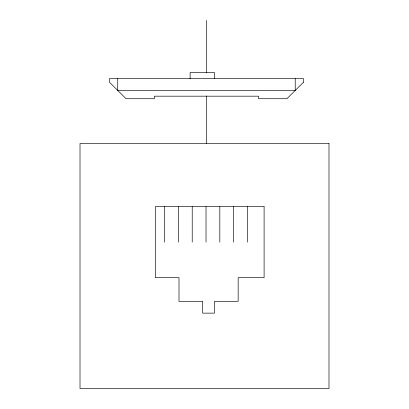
<?xml version="1.0" encoding="UTF-8"?>
<svg xmlns="http://www.w3.org/2000/svg" width="409" height="409" viewBox="0 0 409 409"><rect width="100%" height="100%" fill="white"/><g stroke="black" fill="none" stroke-linecap="round" stroke-linejoin="round"><path stroke-width="0.61" d="M295.221 78.605L295.221 90.44L117.726 90.44L117.726 78.605M247.44 206.642L247.44 242.143M233.631 206.642L233.631 242.143M219.827 206.642L219.827 242.143M214.505 78.743L214.505 72.516L190.129 72.516L190.129 78.743M206.473 20.45L206.473 72.516M206.473 95.972L206.473 143.513M206.024 206.642L206.024 242.143M192.22 206.642L192.22 242.143M178.411 206.642L178.411 242.143M164.607 206.642L164.607 242.143M303.504 82.219L286.878 98.722L258.539 98.722L258.539 96.181L154.408 96.181L154.408 98.722L126.069 98.722L109.443 82.219L109.443 78.605L303.504 78.605L303.504 82.219M328.989 143.513L80.011 143.513L80.011 388.55L328.989 388.55L328.989 143.513M264.102 206.642L155.328 206.642L155.328 277.645L178.994 277.645L178.994 301.31L202.659 301.31L202.659 313.141L214.495 313.141L214.495 301.31L238.161 301.31L238.161 277.645L264.102 277.645L264.102 206.642"/></g></svg>
